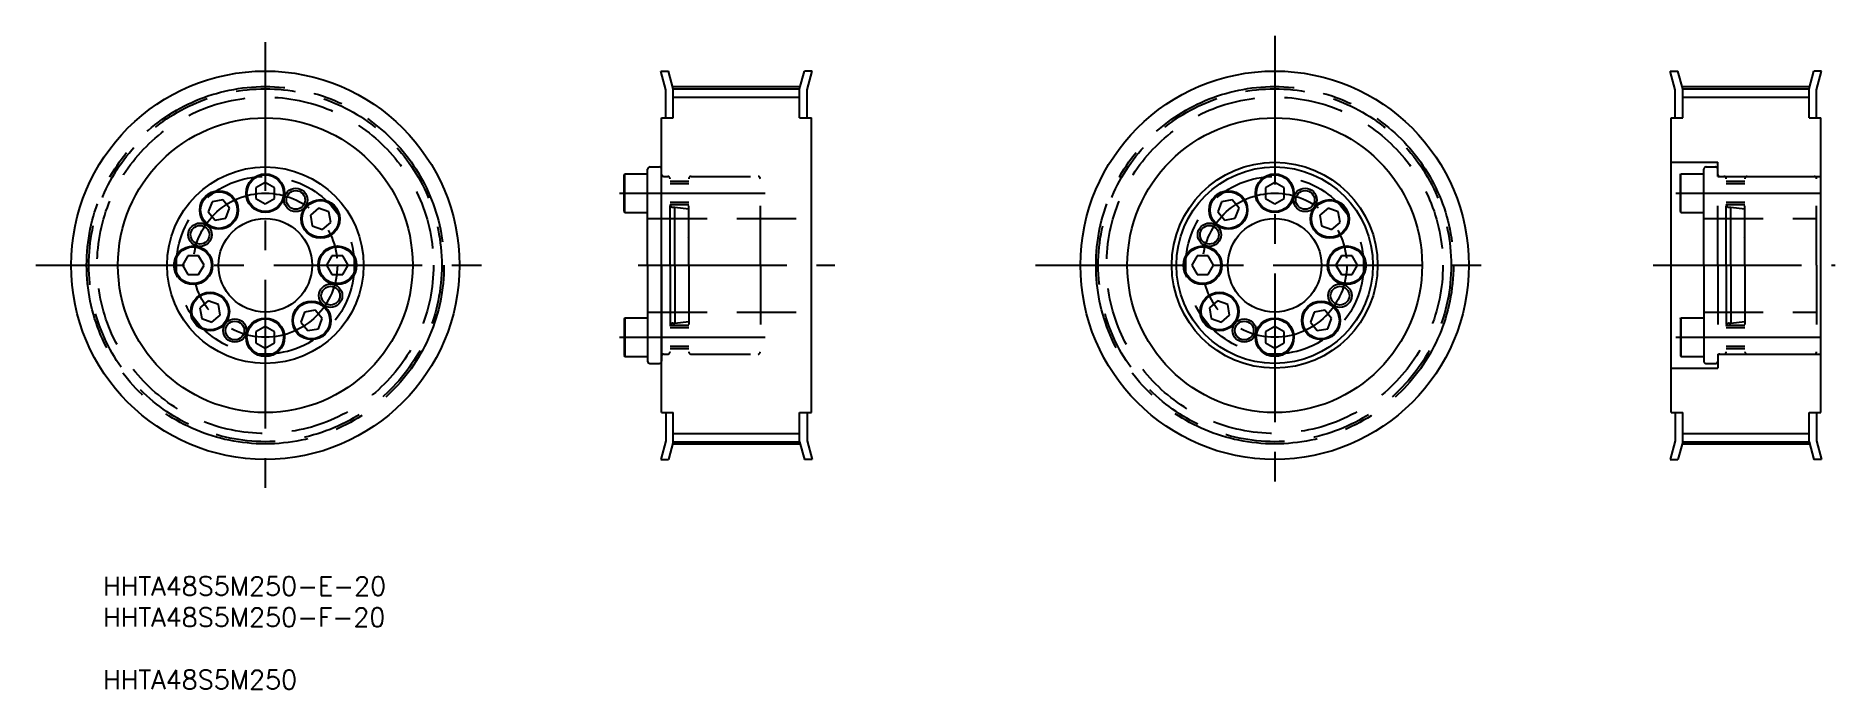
# Model space of a CAD drawing. Extents: x 1 to 385, y 12 to 151.
import ezdxf

# ---------------------------------------------------------------- set-up
doc = ezdxf.new("R2010")
doc.units = 0
doc.header["$PDMODE"] = 1
doc.linetypes.add('CENTER', pattern=[50.8, 31.75, -6.35, 6.35, -6.35])
doc.linetypes.add('DASHED', pattern=[19.05, 12.7, -6.35])
doc.layers.get('0').update_dxf_attribs({"linetype": 'CONTINUOUS'})
doc.layers.add('CENTER', color=1, linetype='CENTER')
doc.styles.add('MISUMI', font='txt.shx')

# ---------------------------------------------------------------- blocks, each defined once
blk = doc.blocks.new('*U10')
at = {"color": 7, "linetype": 'CONTINUOUS', "style": 'MISUMI'}
for s, p in [('HHTA48S5M250-E-20', (15.05, 31.56)), ('HHTA48S5M250-F-20', (15.05, 24.9)), ('HHTA48S5M250', (15.05, 11.56))]:
    blk.add_text(s, height=4, dxfattribs=at).set_placement(p)

msp = doc.modelspace()

# ---------------------------------------------------------------- linework, layer by layer
at = {"color": 7, "linetype": 'CONTINUOUS'}
for p, q in [((135.33, 139.65), (134.26, 143.64)), ((134.26, 143.64), (135.92, 143.64)), ((136.93, 139.86), (135.92, 143.64)), ((163.93, 139.86), (164.95, 143.64)), ((166.6, 143.64), (164.95, 143.64)), ((165.53, 139.65), (166.6, 143.64)), ((351.06, 139.65), (349.99, 143.64)), ((349.99, 143.64), (351.65, 143.64)), ((352.66, 139.86), (351.65, 143.64)), ((379.66, 139.86), (380.67, 143.64)), ((382.33, 143.64), (380.67, 143.64)), ((381.26, 139.65), (382.33, 143.64)), ((135.33, 133.64), (135.33, 139.65)), ((136.93, 139.86), (163.93, 139.86)), ((136.93, 133.64), (136.93, 139.86)), ((163.93, 133.64), (163.93, 139.86)), ((165.53, 133.64), (165.53, 139.65)), ((351.06, 133.64), (351.06, 139.65)), ((352.66, 139.86), (379.66, 139.86)), ((352.66, 133.64), (352.66, 139.86)), ((379.66, 133.64), (379.66, 139.86)), ((381.26, 133.64), (381.26, 139.65)), ((134.43, 70.64), (134.43, 133.64)), ((134.43, 133.64), (136.93, 133.64)), ((163.93, 133.64), (166.43, 133.64)), ((166.43, 70.64), (166.43, 133.64)), ((350.16, 70.64), (350.16, 133.64)), ((350.16, 133.64), (352.66, 133.64)), ((379.66, 133.64), (382.16, 133.64)), ((382.16, 70.64), (382.16, 133.64)), ((131.93, 123.14), (133.93, 123.14)), ((49.73, 119.85), (47.73, 118.7)), ((51.73, 118.7), (49.73, 119.85)), ((50.73, 119.28), (50.73, 119.28)), ((126.43, 121.47), (126.55, 121.67)), ((126.43, 113.62), (126.43, 121.47)), ((126.55, 121.67), (131.43, 121.67)), ((126.55, 113.42), (126.55, 121.67)), ((131.43, 102.14), (131.43, 122.64)), ((131.43, 113.42), (131.43, 121.67)), ((131.43, 115.04), (131.43, 120.04)), ((134.43, 102.14), (134.43, 122.64)), ((265.46, 119.85), (263.46, 118.7)), ((267.46, 118.7), (265.46, 119.85)), ((266.46, 119.28), (266.46, 119.28)), ((38.34, 115.71), (37.55, 113.54)), ((40.62, 116.11), (38.34, 115.71)), ((42.1, 114.34), (40.62, 116.11)), ((47.73, 118.7), (47.73, 116.39)), ((47.73, 116.39), (49.73, 115.24)), ((49.73, 115.24), (51.73, 116.39)), ((51.23, 118.99), (51.23, 118.99)), ((51.73, 116.39), (51.73, 118.7)), ((254.07, 115.71), (253.28, 113.54)), ((256.35, 116.11), (254.07, 115.71)), ((257.83, 114.34), (256.35, 116.11)), ((263.46, 118.7), (263.46, 116.39)), ((263.46, 116.39), (265.46, 115.24)), ((265.46, 115.24), (267.46, 116.39)), ((266.96, 118.99), (266.96, 118.99)), ((267.46, 116.39), (267.46, 118.7)), ((37.55, 113.54), (39.04, 111.77)), ((39.04, 111.77), (41.31, 112.17)), ((41.31, 112.17), (42.1, 114.34)), ((61.12, 114.32), (59.36, 112.83)), ((59.36, 112.83), (59.76, 110.56)), ((63.29, 113.53), (61.12, 114.32)), ((63.7, 111.25), (63.29, 113.53)), ((126.43, 113.62), (126.55, 113.42)), ((126.55, 113.42), (131.43, 113.42)), ((253.28, 113.54), (254.77, 111.77)), ((254.77, 111.77), (257.04, 112.17)), ((257.04, 112.17), (257.83, 114.34)), ((276.85, 114.32), (275.08, 112.83)), ((275.08, 112.83), (275.49, 110.56)), ((279.02, 113.53), (276.85, 114.32)), ((279.42, 111.25), (279.02, 113.53)), ((59.76, 110.56), (61.93, 109.77)), ((61.93, 109.77), (63.7, 111.25)), ((275.49, 110.56), (277.66, 109.77)), ((277.66, 109.77), (279.42, 111.25)), ((33.17, 104.14), (32.02, 102.14)), ((35.48, 104.14), (33.17, 104.14)), ((36.64, 102.14), (35.48, 104.14)), ((63.97, 104.14), (62.82, 102.14)), ((66.28, 104.14), (63.97, 104.14)), ((67.44, 102.14), (66.28, 104.14)), ((248.9, 104.14), (247.75, 102.14)), ((251.21, 104.14), (248.9, 104.14)), ((252.37, 102.14), (251.21, 104.14)), ((279.7, 104.14), (278.55, 102.14)), ((282.01, 104.14), (279.7, 104.14)), ((283.17, 102.14), (282.01, 104.14)), ((32.02, 102.14), (33.17, 100.14)), ((33.17, 100.14), (35.48, 100.14)), ((35.48, 100.14), (36.64, 102.14)), ((62.82, 102.14), (63.97, 100.14)), ((63.97, 100.14), (66.28, 100.14)), ((66.28, 100.14), (67.44, 102.14)), ((131.43, 102.14), (131.43, 81.64)), ((134.43, 102.14), (134.43, 81.64)), ((247.75, 102.14), (248.9, 100.14)), ((248.9, 100.14), (251.21, 100.14)), ((251.21, 100.14), (252.37, 102.14)), ((278.55, 102.14), (279.7, 100.14)), ((279.7, 100.14), (282.01, 100.14)), ((282.01, 100.14), (283.17, 102.14)), ((37.53, 94.52), (35.76, 93.04)), ((35.76, 93.04), (36.16, 90.76)), ((39.7, 93.73), (37.53, 94.52)), ((40.1, 91.46), (39.7, 93.73)), ((60.42, 92.52), (58.14, 92.12)), ((61.9, 90.75), (60.42, 92.52)), ((253.26, 94.52), (251.49, 93.04)), ((251.49, 93.04), (251.89, 90.76)), ((255.43, 93.73), (253.26, 94.52)), ((255.83, 91.46), (255.43, 93.73)), ((276.15, 92.52), (273.87, 92.12)), ((277.63, 90.75), (276.15, 92.52)), ((36.16, 90.76), (38.33, 89.97)), ((38.33, 89.97), (40.1, 91.46)), ((49.73, 89.05), (47.73, 87.9)), ((51.73, 87.9), (49.73, 89.05)), ((58.14, 92.12), (57.35, 89.95)), ((57.35, 89.95), (58.84, 88.18)), ((58.84, 88.18), (61.11, 88.58)), ((61.11, 88.58), (61.9, 90.75)), ((126.43, 90.67), (126.55, 90.87)), ((126.43, 90.67), (126.43, 82.82)), ((126.55, 90.87), (131.43, 90.87)), ((126.55, 90.87), (126.55, 82.62)), ((131.43, 90.87), (131.43, 82.62)), ((131.43, 89.24), (131.43, 84.24)), ((251.89, 90.76), (254.06, 89.97)), ((254.06, 89.97), (255.83, 91.46)), ((265.46, 89.05), (263.46, 87.9)), ((267.46, 87.9), (265.46, 89.05)), ((273.87, 92.12), (273.08, 89.95)), ((273.08, 89.95), (274.57, 88.18)), ((274.57, 88.18), (276.84, 88.58)), ((276.84, 88.58), (277.63, 90.75)), ((47.73, 87.9), (47.73, 85.59)), ((47.73, 85.59), (49.73, 84.44)), ((49.73, 84.44), (51.73, 85.59)), ((51.73, 85.59), (51.73, 87.9)), ((263.46, 87.9), (263.46, 85.59)), ((263.46, 85.59), (265.46, 84.44)), ((265.46, 84.44), (267.46, 85.59)), ((267.46, 85.59), (267.46, 87.9)), ((126.43, 82.82), (126.55, 82.62)), ((126.55, 82.62), (131.43, 82.62)), ((131.93, 81.14), (133.93, 81.14)), ((134.43, 70.64), (136.93, 70.64)), ((135.33, 70.64), (135.33, 64.64)), ((136.93, 64.43), (136.93, 70.64)), ((163.93, 64.43), (163.93, 70.64)), ((163.93, 70.64), (166.43, 70.64)), ((165.53, 70.64), (165.53, 64.64)), ((350.16, 70.64), (352.66, 70.64)), ((351.06, 70.64), (351.06, 64.64)), ((352.66, 64.43), (352.66, 70.64)), ((379.66, 64.43), (379.66, 70.64)), ((379.66, 70.64), (382.16, 70.64)), ((381.26, 70.64), (381.26, 64.64)), ((135.33, 64.64), (134.26, 60.64)), ((136.93, 64.43), (135.92, 60.64)), ((136.93, 64.43), (163.93, 64.43)), ((163.93, 64.43), (164.95, 60.64)), ((165.53, 64.64), (166.6, 60.64)), ((351.06, 64.64), (349.99, 60.64)), ((352.66, 64.43), (351.65, 60.64)), ((352.66, 64.43), (379.66, 64.43)), ((379.66, 64.43), (380.67, 60.64)), ((381.26, 64.64), (382.33, 60.64)), ((134.26, 60.64), (135.92, 60.64)), ((166.6, 60.64), (164.95, 60.64)), ((349.99, 60.64), (351.65, 60.64)), ((382.33, 60.64), (380.67, 60.64))]:
    msp.add_line(p, q, dxfattribs=at)
at = {"color": 3, "linetype": 'CONTINUOUS'}
for p, q in [((136.93, 138.09), (163.93, 138.09)), ((352.66, 138.09), (379.66, 138.09)), ((136.93, 66.2), (163.93, 66.2)), ((352.66, 66.2), (379.66, 66.2))]:
    msp.add_line(p, q, dxfattribs=at)
at = {"color": 3, "linetype": 'DASHED'}
for p, q in [((350.16, 124.14), (360.16, 124.14)), ((357.66, 123.14), (359.66, 123.14)), ((360.16, 121.14), (360.16, 124.14)), ((134.84, 121.14), (135.73, 121.14)), ((136.23, 102.14), (136.23, 120.64)), ((140.23, 120.04), (136.23, 120.04)), ((140.23, 119.54), (136.23, 119.54)), ((140.23, 102.14), (140.23, 120.64)), ((140.73, 121.14), (155.03, 121.14)), ((155.53, 102.14), (155.53, 120.64)), ((352.16, 121.47), (352.28, 121.67)), ((352.16, 113.62), (352.16, 121.47)), ((352.28, 121.67), (357.16, 121.67)), ((352.28, 113.42), (352.28, 121.67)), ((357.16, 102.14), (357.16, 122.64)), ((357.16, 113.42), (357.16, 121.67)), ((357.16, 115.04), (357.16, 120.04)), ((360.16, 102.14), (360.16, 122.64)), ((360.16, 121.14), (382.16, 121.14)), ((360.57, 121.14), (361.46, 121.14)), ((361.96, 102.14), (361.96, 120.64)), ((365.96, 120.04), (361.96, 120.04)), ((365.96, 119.54), (361.96, 119.54)), ((365.96, 102.14), (365.96, 120.64)), ((366.46, 121.14), (380.76, 121.14)), ((381.26, 102.14), (381.26, 120.64)), ((140.23, 115.54), (136.23, 115.54)), ((365.96, 115.54), (361.96, 115.54)), ((131.43, 112.14), (166.43, 112.14)), ((140.23, 115.04), (136.23, 115.04)), ((136.83, 114.54), (137.23, 114.54)), ((137.23, 102.14), (137.23, 114.54)), ((137.23, 114.54), (140.23, 114.21)), ((352.16, 113.62), (352.28, 113.42)), ((352.28, 113.42), (357.16, 113.42)), ((357.16, 112.14), (381.26, 112.14)), ((365.96, 115.04), (361.96, 115.04)), ((362.56, 114.54), (362.96, 114.54)), ((362.96, 102.14), (362.96, 114.54)), ((362.96, 114.54), (365.96, 114.21)), ((139.93, 108.14), (139.93, 108.14)), ((139.93, 108.14), (139.93, 108.14)), ((365.66, 108.14), (365.66, 108.14)), ((136.23, 102.14), (136.23, 83.64)), ((137.23, 102.14), (137.23, 89.74)), ((140.23, 102.14), (140.23, 83.64)), ((155.53, 102.14), (155.53, 83.64)), ((357.16, 102.14), (357.16, 81.64)), ((360.16, 102.14), (360.16, 81.64)), ((361.96, 102.14), (361.96, 83.64)), ((362.96, 102.14), (362.96, 89.74)), ((365.96, 102.14), (365.96, 83.64)), ((381.26, 102.14), (381.26, 83.64)), ((131.43, 92.14), (166.43, 92.14)), ((140.23, 89.24), (136.23, 89.24)), ((140.23, 88.74), (136.23, 88.74)), ((136.83, 89.74), (137.23, 89.74)), ((137.23, 89.74), (140.23, 90.08)), ((352.16, 90.67), (352.28, 90.87)), ((352.16, 90.67), (352.16, 82.82)), ((352.28, 90.87), (357.16, 90.87)), ((352.28, 90.87), (352.28, 82.62)), ((357.16, 92.14), (381.26, 92.14)), ((357.16, 90.87), (357.16, 82.62)), ((357.16, 89.24), (357.16, 84.24)), ((365.96, 89.24), (361.96, 89.24)), ((365.96, 88.74), (361.96, 88.74)), ((362.56, 89.74), (362.96, 89.74)), ((362.96, 89.74), (365.96, 90.08)), ((140.23, 84.74), (136.23, 84.74)), ((365.96, 84.74), (361.96, 84.74)), ((134.84, 83.14), (135.73, 83.14)), ((140.23, 84.24), (136.23, 84.24)), ((140.73, 83.14), (155.03, 83.14)), ((352.16, 82.82), (352.28, 82.62)), ((352.28, 82.62), (357.16, 82.62)), ((357.66, 81.14), (359.66, 81.14)), ((360.16, 83.14), (360.16, 80.14)), ((360.16, 83.14), (382.16, 83.14)), ((360.57, 83.14), (361.46, 83.14)), ((365.96, 84.24), (361.96, 84.24)), ((366.46, 83.14), (380.76, 83.14)), ((350.16, 80.14), (360.16, 80.14))]:
    msp.add_line(p, q, dxfattribs=at)
at = {"color": 7, "linetype": 'CONTINUOUS'}
for centre, radius in [((49.73, 102.14), 41.5), ((265.46, 102.14), 41.5), ((49.73, 102.14), 31.5), ((265.46, 102.14), 31.5), ((49.73, 102.14), 21), ((265.46, 102.14), 22), ((265.46, 102.14), 21), ((49.73, 117.54), 4.12), ((49.73, 117.54), 3.92), ((265.46, 117.54), 4.12), ((265.46, 117.54), 3.92), ((39.83, 113.94), 4.12), ((39.83, 113.94), 3.92), ((56.24, 116.1), 2), ((61.53, 112.04), 4.12), ((61.53, 112.04), 3.92), ((255.56, 113.94), 4.12), ((255.56, 113.94), 3.92), ((271.97, 116.1), 2.5), ((271.97, 116.1), 2), ((277.25, 112.04), 4.12), ((277.25, 112.04), 3.92), ((49.73, 102.14), 10), ((265.46, 102.14), 10), ((35.77, 108.65), 2), ((251.5, 108.65), 2.5), ((251.5, 108.65), 2), ((34.33, 102.14), 4.12), ((34.33, 102.14), 3.92), ((65.13, 102.14), 4.12), ((65.13, 102.14), 3.92), ((250.06, 102.14), 4.12), ((250.06, 102.14), 3.92), ((280.86, 102.14), 4.12), ((280.86, 102.14), 3.92), ((37.93, 92.25), 4.12), ((37.93, 92.25), 3.92), ((63.69, 95.64), 2), ((253.66, 92.25), 4.12), ((253.66, 92.25), 3.92), ((279.41, 95.64), 2.5), ((279.41, 95.64), 2), ((59.63, 90.35), 4.12), ((59.63, 90.35), 3.92), ((275.36, 90.35), 4.12), ((275.36, 90.35), 3.92), ((43.22, 88.19), 2), ((49.73, 86.74), 4.12), ((49.73, 86.74), 3.92), ((258.95, 88.19), 2.5), ((258.95, 88.19), 2), ((265.46, 86.74), 4.12), ((265.46, 86.74), 3.92)]:
    msp.add_circle(centre, radius, dxfattribs=at)
at = {"color": 3, "linetype": 'DASHED'}
for centre, radius in [((49.73, 102.14), 37.71), ((265.46, 102.14), 37.71), ((49.73, 102.14), 35.94), ((265.46, 102.14), 35.94), ((49.73, 102.14), 19), ((265.46, 102.14), 19)]:
    msp.add_circle(centre, radius, dxfattribs=at)
at = {"color": 3}
for centre in [(56.24, 116.1), (35.77, 108.65), (63.69, 95.64), (43.22, 88.19)]:
    msp.add_circle(centre, 2.5, dxfattribs=at)
at = {"color": 7, "linetype": 'CONTINUOUS'}
for centre, start, end in [((131.93, 122.64), 90, 180), ((133.93, 122.64), 0, 90), ((131.93, 81.64), 180, 270), ((133.93, 81.64), 270, 0)]:
    msp.add_arc(centre, 0.5, start, end, dxfattribs=at)
at = {"color": 3, "linetype": 'DASHED'}
for centre, radius, start, end in [((357.66, 122.64), 0.5, 90, 180), ((359.66, 122.64), 0.5, 0, 90), ((134.84, 121.55), 0.41, 180, 270), ((135.73, 120.64), 0.5, 0, 90), ((140.73, 120.64), 0.5, 90, 180), ((155.03, 120.64), 0.5, 0, 90), ((360.57, 121.55), 0.41, 180, 270), ((361.46, 120.64), 0.5, 0, 90), ((366.46, 120.64), 0.5, 90, 180), ((380.76, 120.64), 0.5, 0, 90), ((136.83, 115.14), 0.6, 180.0007, 270), ((362.56, 115.14), 0.6, 180.0007, 270), ((136.83, 89.14), 0.6, 90, 179.9993), ((362.56, 89.14), 0.6, 90, 179.9993), ((134.84, 82.73), 0.41, 90, 180), ((135.73, 83.64), 0.5, 270, 0), ((140.73, 83.64), 0.5, 180, 270), ((155.03, 83.64), 0.5, 270, 0), ((357.66, 81.64), 0.5, 180, 270), ((359.66, 81.64), 0.5, 270, 0), ((360.57, 82.73), 0.41, 90, 180), ((361.46, 83.64), 0.5, 270, 0), ((366.46, 83.64), 0.5, 180, 270), ((380.76, 83.64), 0.5, 270, 0)]:
    msp.add_arc(centre, radius, start, end, dxfattribs=at)
at = {"color": 7, "linetype": 'CONTINUOUS'}
for p in [(197.34, 124.35), (199.34, 126.85), (200.64, 121.65), (201.14, 121.65), (200.64, 113.05), (201.14, 113.05), (197.34, 110.35), (199.34, 107.85), (197.34, 106.6)]:
    msp.add_point(p, dxfattribs=at)
at = {"layer": 'CENTER', "color": 1, "linetype": 'CENTER'}
for p, q in [((265.46, 151.14), (265.46, 52.34)), ((49.73, 149.82), (49.73, 53.32)), ((136.93, 140.34), (163.93, 140.34)), ((352.66, 140.34), (379.66, 140.34)), ((125.43, 117.54), (156.53, 117.54)), ((351.16, 117.54), (382.26, 117.54)), ((0.72, 102.14), (98.77, 102.14)), ((129.43, 102.14), (171.43, 102.14)), ((214.35, 102.14), (314.88, 102.14)), ((346.33, 102.14), (385.21, 102.14)), ((125.43, 86.74), (156.53, 86.74)), ((351.16, 86.74), (382.26, 86.74)), ((136.93, 63.95), (163.93, 63.95)), ((352.66, 63.95), (379.66, 63.95))]:
    msp.add_line(p, q, dxfattribs=at)
for centre, radius in [((49.73, 102.14), 38.19), ((265.46, 102.14), 38.19), ((49.73, 102.14), 15.4), ((265.46, 102.14), 15.4)]:
    msp.add_circle(centre, radius, dxfattribs=at)

# ---------------------------------------------------------------- block references
at = {"color": 7, "linetype": 'CONTINUOUS'}
msp.add_blockref('*U10', (0, 0), dxfattribs=at)

doc.saveas('drawing.dxf')
